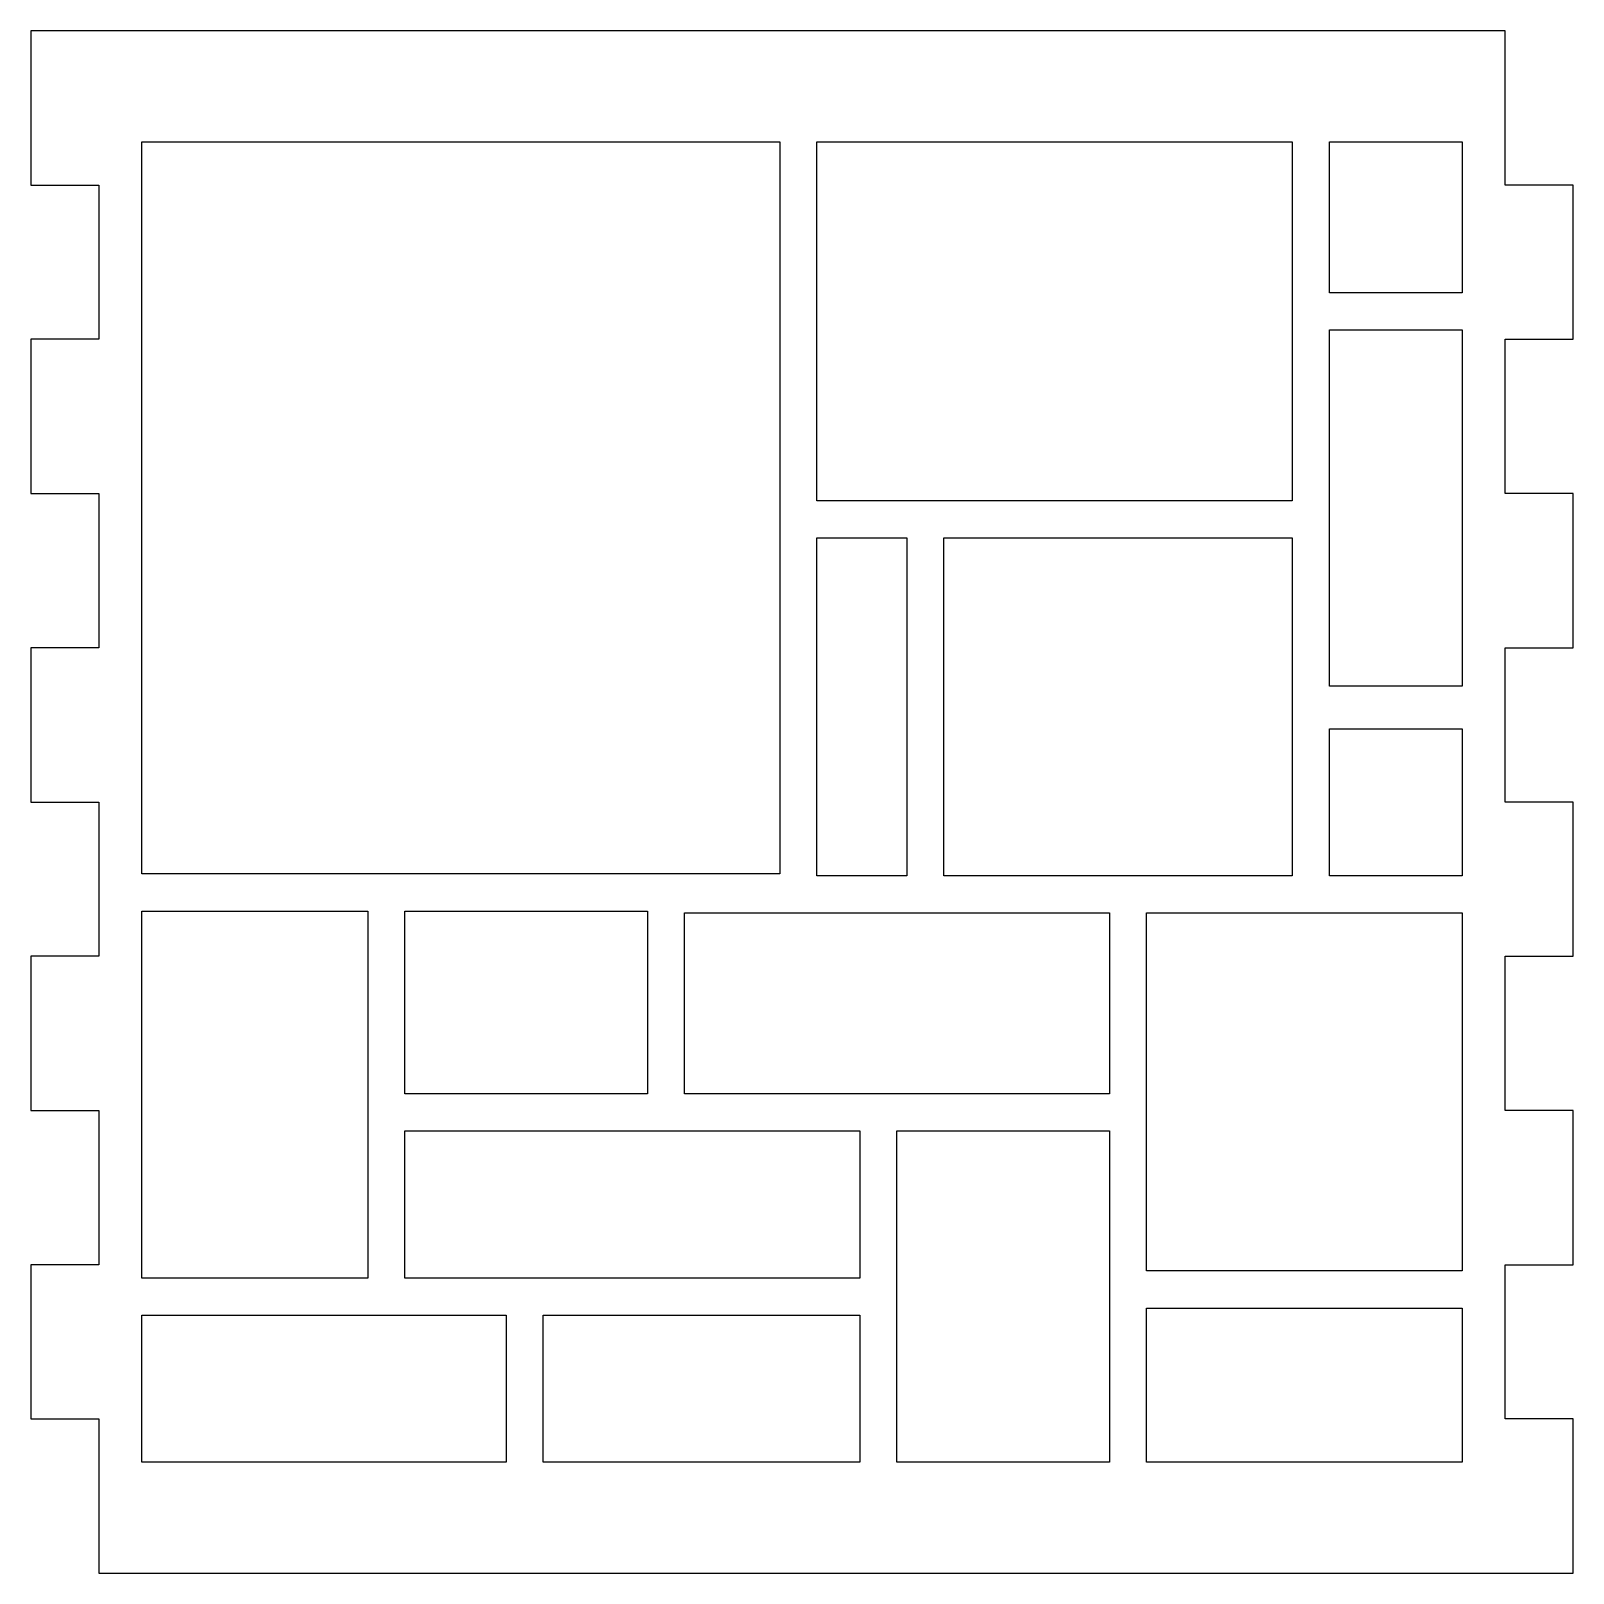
# Model space of a CAD drawing. Header units: millimetres. Extents: x -250 to 0, y 0 to 250.
import ezdxf

# ---------------------------------------------------------------- set-up
doc = ezdxf.new("R2010")
doc.units = ezdxf.units.MM
doc.layers.get('0').update_dxf_attribs({"linetype": 'CONTINUOUS'})

msp = doc.modelspace()

# ---------------------------------------------------------------- linework, layer by layer
for points in [[(-11, 225), (-11, 250), (-250, 250), (-250, 225), (-239, 225), (-239, 200), (-250, 200), (-250, 175), (-239, 175), (-239, 150), (-250, 150), (-250, 125), (-239, 125), (-239, 100), (-250, 100), (-250, 75), (-239, 75), (-239, 50), (-250, 50), (-250, 25), (-239, 25), (-239, 0), (0, 0), (0, 25), (-11, 25), (-11, 50), (0, 50), (0, 75), (-11, 75), (-11, 100), (0, 100), (0, 125), (-11, 125), (-11, 150), (0, 150), (0, 175), (-11, 175), (-11, 200), (0, 200), (0, 225)], [(-232, 232), (-128.57, 232), (-128.57, 113.33), (-232, 113.33)], [(-45.52, 232), (-45.52, 173.8), (-122.57, 173.8), (-122.57, 232)], [(-39.52, 207.55), (-39.52, 232), (-18, 232), (-18, 207.55)], [(-18, 143.79), (-39.52, 143.79), (-39.52, 201.55), (-18, 201.55)], [(-108, 113.04), (-122.57, 113.04), (-122.57, 167.8), (-108, 167.8)], [(-102, 113.04), (-102, 167.8), (-45.52, 167.8), (-45.52, 113.04)], [(-39.52, 113.04), (-39.52, 136.86), (-18, 136.86), (-18, 113.04)], [(-195.37, 47.83), (-232, 47.83), (-232, 107.33), (-195.37, 107.33)], [(-189.37, 77.69), (-189.37, 107.33), (-150.03, 107.33), (-150.03, 77.69)], [(-144.03, 77.69), (-144.03, 107.04), (-75.15, 107.04), (-75.15, 77.69)], [(-69.15, 48.98), (-69.15, 107.04), (-18, 107.04), (-18, 48.98)], [(-115.62, 47.83), (-189.37, 47.83), (-189.37, 71.69), (-115.62, 71.69)], [(-109.62, 18), (-109.62, 71.69), (-75.15, 71.69), (-75.15, 18)], [(-69.15, 18), (-69.15, 42.98), (-18, 42.98), (-18, 18)], [(-172.96, 41.83), (-172.96, 18), (-232, 18), (-232, 41.83)], [(-166.96, 41.83), (-115.62, 41.83), (-115.62, 18), (-166.96, 18)]]:
    msp.add_lwpolyline(points, close=True)

doc.saveas('drawing.dxf')
